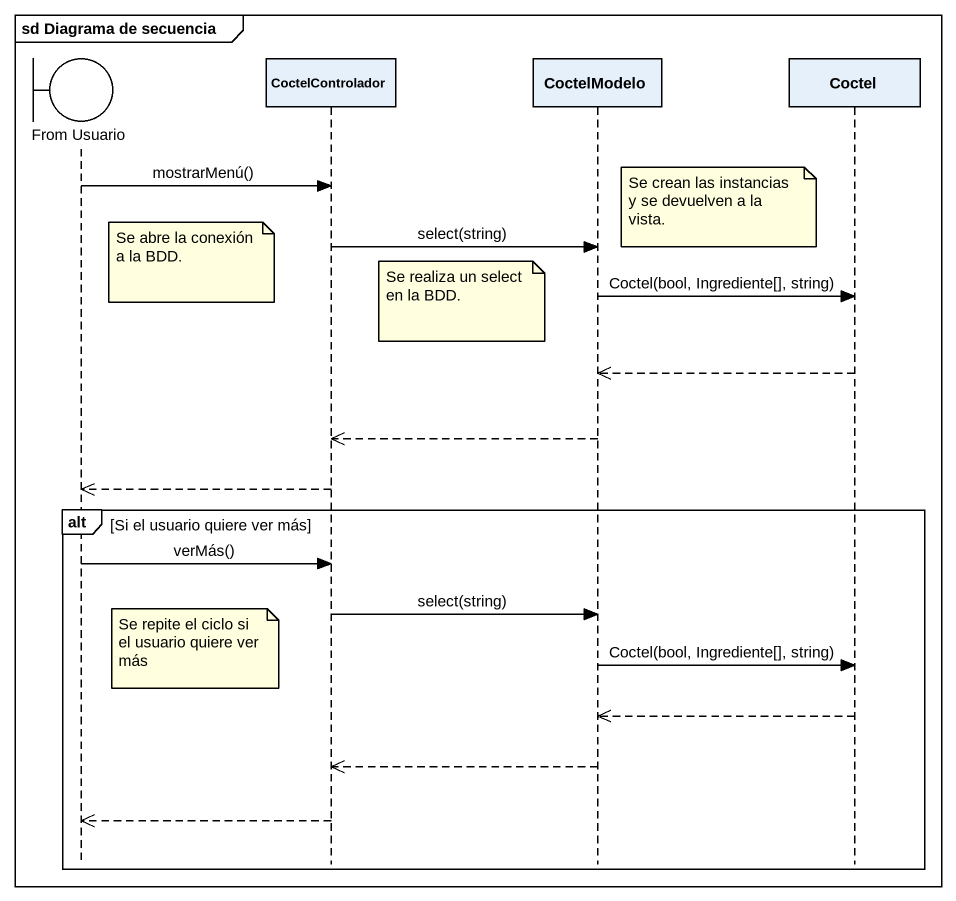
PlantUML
@startuml
mainframe sd Diagrama de secuencia
hide footbox
boundary "From Usuario" as From_Usuario
participant CoctelControlador
participant CoctelModelo
participant Coctel

From_Usuario -> CoctelControlador : mostrarMenú()
note right of CoctelModelo : Se crean las instancias y se devuelven a la vista.
CoctelControlador -> CoctelModelo : select(string)
note right of From_Usuario : Se abre la conexión a la BDD.
CoctelModelo -> Coctel : Coctel(bool, Ingrediente[], string)
note right of CoctelControlador : Se realiza un select en la BDD.
Coctel -->> CoctelModelo
CoctelModelo -->> CoctelControlador
CoctelControlador -->> From_Usuario
alt Si el usuario quiere ver más
  From_Usuario -> CoctelControlador : verMás()
  CoctelControlador -> CoctelModelo : select(string)
  note right of From_Usuario : Se repite el ciclo si el usuario quiere ver más
  CoctelModelo -> Coctel : Coctel(bool, Ingrediente[], string)
  Coctel -->> CoctelModelo
  CoctelModelo -->> CoctelControlador
  CoctelControlador -->> From_Usuario
end
@enduml
